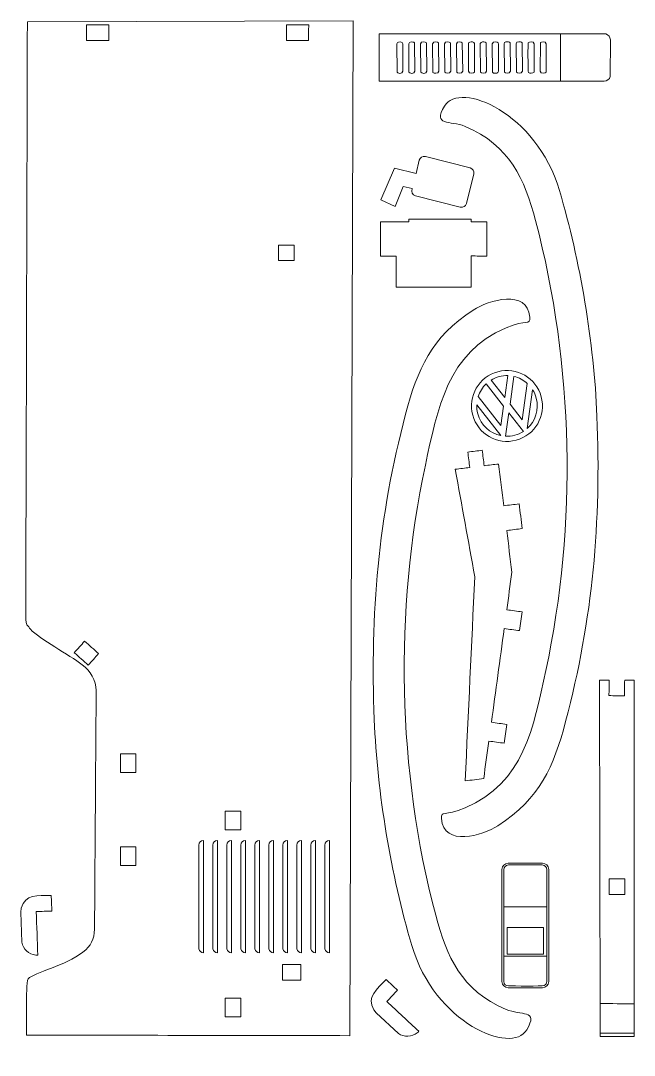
# Model space of a CAD drawing. Header units: centimetres. Extents: x -81 to 93, y -33 to -4.
# Drawn here: x -70.88 to -60.83, y -32.78 to -15.85 of the extents above; entities that cross this region are included whole.
import ezdxf

# ---------------------------------------------------------------- set-up
doc = ezdxf.new("R2010")
doc.units = ezdxf.units.CM
doc.header["$MEASUREMENT"] = 0
doc.layers.add('Camada 1', color=7, linetype='Continuous')

msp = doc.modelspace()

# ---------------------------------------------------------------- linework, layer by layer
at = {"layer": 'Camada 1', "lineweight": 9}
for points, knots in [([(-65.4343, -15.84821), (-65.4343, -15.84821), (-65.48792, -32.45458), (-65.48792, -32.45458), (-65.48792, -32.45458), (-67.25219, -32.45137), (-69.01645, -32.44816), (-70.78073, -32.44495), (-70.78073, -32.44495), (-70.7804, -32.26569), (-70.78007, -32.08641), (-70.77974, -31.90715), (-70.77974, -31.90715), (-70.78012, -31.84752), (-70.78625, -31.57378), (-70.75431, -31.5257), (-70.75431, -31.5257), (-70.65324, -31.41277), (-70.14228, -31.31478), (-69.85762, -31.08732), (-69.85762, -31.08732), (-69.72852, -30.98416), (-69.67189, -30.87748), (-69.66836, -30.71455), (-69.66836, -30.71455), (-69.65928, -29.41293), (-69.65017, -28.1113), (-69.64108, -26.80969), (-69.64108, -26.80969), (-69.6457, -26.64054), (-69.73787, -26.48505), (-69.87046, -26.38463), (-69.87046, -26.38463), (-70.07797, -26.22747), (-70.5713, -25.96049), (-70.71823, -25.8031), (-70.71823, -25.8031), (-70.73702, -25.7789), (-70.75582, -25.75469), (-70.77461, -25.73049), (-70.77461, -25.73049), (-70.78133, -25.7079), (-70.78806, -25.68531), (-70.79477, -25.66273), (-70.79477, -25.66273), (-70.78579, -22.3976), (-70.77679, -19.13247), (-70.7678, -15.86734), (-70.7678, -15.86734), (-70.7678, -15.86734), (-65.4343, -15.84821), (-65.4343, -15.84821)], [0, 0, 0, 0, 0.07142857, 0.07142857, 0.07142857, 0.07142857, 0.14285714, 0.14285714, 0.14285714, 0.14285714, 0.21428571, 0.21428571, 0.21428571, 0.21428571, 0.28571429, 0.28571429, 0.28571429, 0.28571429, 0.35714286, 0.35714286, 0.35714286, 0.35714286, 0.42857143, 0.42857143, 0.42857143, 0.42857143, 0.5, 0.5, 0.5, 0.5, 0.57142857, 0.57142857, 0.57142857, 0.57142857, 0.64285714, 0.64285714, 0.64285714, 0.64285714, 0.71428571, 0.71428571, 0.71428571, 0.71428571, 0.78571429, 0.78571429, 0.78571429, 0.78571429, 0.85714286, 0.85714286, 0.85714286, 0.85714286, 1, 1, 1, 1]), ([(-69.79811, -16.17061), (-69.79796, -16.08584), (-69.79781, -16.00106), (-69.79764, -15.91628), (-69.79764, -15.91628), (-69.67631, -15.9165), (-69.55498, -15.91672), (-69.43364, -15.91694), (-69.43364, -15.91694), (-69.43379, -16.00172), (-69.43394, -16.0865), (-69.43411, -16.17128), (-69.43411, -16.17128), (-69.55543, -16.17106), (-69.67678, -16.17084), (-69.79811, -16.17061)], [0, 0, 0, 0, 0.2, 0.2, 0.2, 0.2, 0.4, 0.4, 0.4, 0.4, 0.6, 0.6, 0.6, 0.6, 1, 1, 1, 1]), ([(-66.16172, -15.91695), (-66.16188, -16.00173), (-66.16204, -16.08651), (-66.16219, -16.17129), (-66.16219, -16.17129), (-66.28351, -16.17106), (-66.40486, -16.17085), (-66.5262, -16.17062), (-66.5262, -16.17062), (-66.52604, -16.08585), (-66.52589, -16.00106), (-66.52574, -15.91629), (-66.52574, -15.91629), (-66.4044, -15.91651), (-66.28306, -15.91673), (-66.16172, -15.91695)], [0, 0, 0, 0, 0.2, 0.2, 0.2, 0.2, 0.4, 0.4, 0.4, 0.4, 0.6, 0.6, 0.6, 0.6, 1, 1, 1, 1]), ([(-65.00716, -16.06502), (-64.01743, -16.06421), (-63.0277, -16.06341), (-62.03797, -16.06258), (-62.03797, -16.06258), (-62.03797, -16.06258), (-61.29758, -16.06545), (-61.29758, -16.06545), (-61.29758, -16.06545), (-61.25281, -16.0774), (-61.22505, -16.11658), (-61.2219, -16.16393), (-61.2219, -16.16393), (-61.2219, -16.16393), (-61.22488, -16.76151), (-61.22488, -16.76151), (-61.22488, -16.76151), (-61.23681, -16.80627), (-61.27601, -16.83405), (-61.32334, -16.83719), (-61.32334, -16.83719), (-61.56134, -16.83739), (-61.79933, -16.83758), (-62.03733, -16.83778), (-62.03733, -16.83778), (-63.02706, -16.83859), (-64.01679, -16.8394), (-65.00652, -16.84022), (-65.00652, -16.84022), (-65.00673, -16.58182), (-65.00694, -16.32341), (-65.00716, -16.06502)], [0, 0, 0, 0, 0.11111111, 0.11111111, 0.11111111, 0.11111111, 0.22222222, 0.22222222, 0.22222222, 0.22222222, 0.33333333, 0.33333333, 0.33333333, 0.33333333, 0.44444444, 0.44444444, 0.44444444, 0.44444444, 0.55555556, 0.55555556, 0.55555556, 0.55555556, 0.66666667, 0.66666667, 0.66666667, 0.66666667, 0.77777778, 0.77777778, 0.77777778, 0.77777778, 1, 1, 1, 1]), ([(-61.44135, -22.31982), (-61.37216, -24.04783), (-61.50656, -25.62698), (-61.95443, -27.3169), (-61.95443, -27.3169), (-62.14854, -28.04936), (-62.3702, -28.5728), (-63.06244, -29.02026), (-63.06244, -29.02026), (-63.31202, -29.18158), (-63.95265, -29.37245), (-63.98641, -28.90312), (-63.98641, -28.90312), (-63.99654, -28.76228), (-63.9411, -28.87462), (-63.60011, -28.72867), (-63.60011, -28.72867), (-62.6382, -28.31697), (-62.47971, -27.41793), (-62.278, -26.48008), (-62.278, -26.48008), (-61.76481, -24.09397), (-61.821, -21.48332), (-62.44741, -19.11977), (-62.44741, -19.11977), (-62.62823, -18.43748), (-62.86278, -17.8929), (-63.60011, -17.57732), (-63.60011, -17.57732), (-63.84264, -17.47351), (-64.14014, -17.58345), (-63.93777, -17.24487), (-63.93777, -17.24487), (-63.68805, -16.82709), (-62.42931, -17.35207), (-62.05577, -18.62414), (-62.05577, -18.62414), (-61.71382, -19.78862), (-61.48971, -21.11073), (-61.44135, -22.31982)], [0, 0, 0, 0, 0.09090909, 0.09090909, 0.09090909, 0.09090909, 0.18181818, 0.18181818, 0.18181818, 0.18181818, 0.27272727, 0.27272727, 0.27272727, 0.27272727, 0.36363636, 0.36363636, 0.36363636, 0.36363636, 0.45454545, 0.45454545, 0.45454545, 0.45454545, 0.54545455, 0.54545455, 0.54545455, 0.54545455, 0.63636364, 0.63636364, 0.63636364, 0.63636364, 0.72727273, 0.72727273, 0.72727273, 0.72727273, 0.81818182, 0.81818182, 0.81818182, 0.81818182, 1, 1, 1, 1]), ([(-63.58018, -18.83811), (-63.58018, -18.83811), (-63.45929, -18.35323), (-63.45929, -18.35323), (-63.45929, -18.35323), (-63.45224, -18.30538), (-63.47315, -18.27056), (-63.51871, -18.25433), (-63.51871, -18.25433), (-63.51871, -18.25433), (-64.25098, -18.07176), (-64.25098, -18.07176), (-64.25098, -18.07176), (-64.29882, -18.06471), (-64.33363, -18.08562), (-64.34987, -18.13119), (-64.34987, -18.13119), (-64.34987, -18.13119), (-64.40415, -18.34889), (-64.40415, -18.34889), (-64.40415, -18.34889), (-64.40415, -18.34889), (-64.75651, -18.26103), (-64.75651, -18.26103), (-64.75651, -18.26103), (-64.75651, -18.26103), (-64.97776, -18.78153), (-64.97776, -18.78153), (-64.97776, -18.78153), (-64.97776, -18.78153), (-64.74669, -18.88929), (-64.74669, -18.88929), (-64.74669, -18.88929), (-64.74669, -18.88929), (-64.61428, -18.55927), (-64.61428, -18.55927), (-64.61428, -18.55927), (-64.61428, -18.55927), (-64.46583, -18.59628), (-64.46583, -18.59628), (-64.46583, -18.59628), (-64.47938, -18.65057), (-64.46994, -18.69407), (-64.41134, -18.71497), (-64.41134, -18.71497), (-64.41134, -18.71497), (-63.67907, -18.89754), (-63.67907, -18.89754), (-63.67907, -18.89754), (-63.62651, -18.91064), (-63.59197, -18.88541), (-63.58018, -18.83811)], [0, 0, 0, 0, 0.07142857, 0.07142857, 0.07142857, 0.07142857, 0.14285714, 0.14285714, 0.14285714, 0.14285714, 0.21428571, 0.21428571, 0.21428571, 0.21428571, 0.28571429, 0.28571429, 0.28571429, 0.28571429, 0.35714286, 0.35714286, 0.35714286, 0.35714286, 0.42857143, 0.42857143, 0.42857143, 0.42857143, 0.5, 0.5, 0.5, 0.5, 0.57142857, 0.57142857, 0.57142857, 0.57142857, 0.64285714, 0.64285714, 0.64285714, 0.64285714, 0.71428571, 0.71428571, 0.71428571, 0.71428571, 0.78571429, 0.78571429, 0.78571429, 0.78571429, 0.85714286, 0.85714286, 0.85714286, 0.85714286, 1, 1, 1, 1]), ([(-63.50085, -19.14017), (-63.41585, -19.14017), (-63.33086, -19.14018), (-63.24585, -19.14018), (-63.24585, -19.14018), (-63.24585, -19.32748), (-63.24586, -19.5148), (-63.24585, -19.70211), (-63.24585, -19.70211), (-63.33086, -19.70019), (-63.41587, -19.69826), (-63.50088, -19.69634), (-63.50088, -19.69634), (-63.50088, -19.86634), (-63.50087, -20.03634), (-63.50087, -20.20633), (-63.50087, -20.20633), (-63.91, -20.20633), (-64.31913, -20.20634), (-64.72826, -20.20633), (-64.72826, -20.20633), (-64.72825, -20.03826), (-64.72826, -19.87018), (-64.72825, -19.7021), (-64.72825, -19.7021), (-64.81323, -19.70211), (-64.89823, -19.70211), (-64.98321, -19.70211), (-64.98321, -19.70211), (-64.98321, -19.51466), (-64.98321, -19.32721), (-64.9832, -19.13975), (-64.9832, -19.13975), (-64.83021, -19.13975), (-64.67723, -19.13977), (-64.52423, -19.13977), (-64.52423, -19.13977), (-64.52423, -19.12531), (-64.52424, -19.11088), (-64.52423, -19.09645), (-64.52423, -19.09645), (-64.18311, -19.09645), (-63.84198, -19.09645), (-63.50085, -19.09645), (-63.50085, -19.09645), (-63.50085, -19.11102), (-63.50085, -19.12559), (-63.50085, -19.14017)], [0, 0, 0, 0, 0.07692308, 0.07692308, 0.07692308, 0.07692308, 0.15384615, 0.15384615, 0.15384615, 0.15384615, 0.23076923, 0.23076923, 0.23076923, 0.23076923, 0.30769231, 0.30769231, 0.30769231, 0.30769231, 0.38461538, 0.38461538, 0.38461538, 0.38461538, 0.46153846, 0.46153846, 0.46153846, 0.46153846, 0.53846154, 0.53846154, 0.53846154, 0.53846154, 0.61538462, 0.61538462, 0.61538462, 0.61538462, 0.69230769, 0.69230769, 0.69230769, 0.69230769, 0.76923077, 0.76923077, 0.76923077, 0.76923077, 0.84615385, 0.84615385, 0.84615385, 0.84615385, 1, 1, 1, 1]), ([(-66.65513, -19.51832), (-66.65528, -19.60332), (-66.65543, -19.68832), (-66.65559, -19.77332), (-66.65559, -19.77332), (-66.57042, -19.77347), (-66.48528, -19.77363), (-66.40013, -19.77379), (-66.40013, -19.77379), (-66.40013, -19.68879), (-66.40013, -19.60379), (-66.40013, -19.51879), (-66.40013, -19.51879), (-66.48513, -19.51863), (-66.57013, -19.51847), (-66.65513, -19.51832)], [0, 0, 0, 0, 0.2, 0.2, 0.2, 0.2, 0.4, 0.4, 0.4, 0.4, 0.6, 0.6, 0.6, 0.6, 1, 1, 1, 1]), ([(-65.0877, -27.28298), (-65.15689, -25.55497), (-65.02249, -23.97582), (-64.57462, -22.2859), (-64.57462, -22.2859), (-64.38051, -21.55344), (-64.15885, -21.03), (-63.46662, -20.58254), (-63.46662, -20.58254), (-63.21704, -20.42122), (-62.5764, -20.23035), (-62.54265, -20.69968), (-62.54265, -20.69968), (-62.53252, -20.84052), (-62.58796, -20.72818), (-62.92895, -20.87413), (-62.92895, -20.87413), (-63.89085, -21.28583), (-64.04934, -22.18487), (-64.25106, -23.12272), (-64.25106, -23.12272), (-64.76424, -25.50883), (-64.70805, -28.11948), (-64.08164, -30.48303), (-64.08164, -30.48303), (-63.90082, -31.16532), (-63.66628, -31.7099), (-62.92895, -32.02548), (-62.92895, -32.02548), (-62.68641, -32.12929), (-62.38892, -32.01935), (-62.59129, -32.35793), (-62.59129, -32.35793), (-62.841, -32.77571), (-64.09974, -32.25073), (-64.47328, -30.97866), (-64.47328, -30.97866), (-64.81523, -29.81418), (-65.03934, -28.49207), (-65.0877, -27.28298)], [0, 0, 0, 0, 0.09090909, 0.09090909, 0.09090909, 0.09090909, 0.18181818, 0.18181818, 0.18181818, 0.18181818, 0.27272727, 0.27272727, 0.27272727, 0.27272727, 0.36363636, 0.36363636, 0.36363636, 0.36363636, 0.45454545, 0.45454545, 0.45454545, 0.45454545, 0.54545455, 0.54545455, 0.54545455, 0.54545455, 0.63636364, 0.63636364, 0.63636364, 0.63636364, 0.72727273, 0.72727273, 0.72727273, 0.72727273, 0.81818182, 0.81818182, 0.81818182, 0.81818182, 1, 1, 1, 1]), ([(-63.06469, -21.59097), (-62.75517, -21.50803), (-62.43703, -21.69171), (-62.35409, -22.00123), (-62.35409, -22.00123), (-62.27115, -22.31075), (-62.45483, -22.62889), (-62.76435, -22.71183), (-62.76435, -22.71183), (-63.07388, -22.79477), (-63.39202, -22.61109), (-63.47496, -22.30157), (-63.47496, -22.30157), (-63.5579, -21.99205), (-63.37422, -21.67391), (-63.06469, -21.59097)], [0, 0, 0, 0, 0.2, 0.2, 0.2, 0.2, 0.4, 0.4, 0.4, 0.4, 0.6, 0.6, 0.6, 0.6, 1, 1, 1, 1]), ([(-63.59932, -28.28574), (-63.54676, -27.17299), (-63.49421, -26.06024), (-63.44166, -24.94748), (-63.44166, -24.94748), (-63.54792, -24.36107), (-63.65418, -23.77467), (-63.76043, -23.18825), (-63.76043, -23.18825), (-63.68169, -23.17859), (-63.60296, -23.16892), (-63.52422, -23.15925), (-63.52422, -23.15925), (-63.53458, -23.07488), (-63.54494, -22.99052), (-63.55529, -22.90615), (-63.55529, -22.90615), (-63.47655, -22.89648), (-63.39782, -22.88682), (-63.31906, -22.87715), (-63.31906, -22.87715), (-63.3087, -22.96151), (-63.29834, -23.04588), (-63.28798, -23.13024), (-63.28798, -23.13024), (-63.20924, -23.12058), (-63.13051, -23.11091), (-63.05177, -23.10124), (-63.05177, -23.10124), (-63.0238, -23.32903), (-62.99583, -23.55681), (-62.96786, -23.7846), (-62.96786, -23.7846), (-62.88349, -23.77424), (-62.79914, -23.76388), (-62.71477, -23.75352), (-62.71477, -23.75352), (-62.6982, -23.88851), (-62.68162, -24.02349), (-62.66505, -24.15847), (-62.66505, -24.15847), (-62.74942, -24.16883), (-62.83377, -24.17919), (-62.91814, -24.18955), (-62.91814, -24.18955), (-62.89017, -24.41733), (-62.8622, -24.64512), (-62.83423, -24.8729), (-62.83423, -24.8729), (-62.86219, -25.07749), (-62.89016, -25.28206), (-62.91812, -25.48664), (-62.91812, -25.48664), (-62.8339, -25.49817), (-62.74969, -25.50966), (-62.66547, -25.52117), (-62.66547, -25.52117), (-62.67945, -25.62346), (-62.69343, -25.72574), (-62.70742, -25.82804), (-62.70742, -25.82804), (-62.79163, -25.81654), (-62.87585, -25.80502), (-62.96006, -25.79351), (-62.96006, -25.79351), (-63.02997, -26.30495), (-63.09985, -26.8164), (-63.16976, -27.32785), (-63.16976, -27.32785), (-63.08555, -27.33936), (-63.00133, -27.35087), (-62.91712, -27.36238), (-62.91712, -27.36238), (-62.93111, -27.46467), (-62.94507, -27.56696), (-62.95906, -27.66925), (-62.95906, -27.66925), (-63.04328, -27.65774), (-63.1275, -27.64623), (-63.21172, -27.63472), (-63.21172, -27.63472), (-63.23967, -27.8393), (-63.26763, -28.04389), (-63.2956, -28.24845), (-63.2956, -28.24845), (-63.39684, -28.26088), (-63.49808, -28.27331), (-63.59932, -28.28574)], [0, 0, 0, 0, 0.04347826, 0.04347826, 0.04347826, 0.04347826, 0.08695652, 0.08695652, 0.08695652, 0.08695652, 0.13043478, 0.13043478, 0.13043478, 0.13043478, 0.17391304, 0.17391304, 0.17391304, 0.17391304, 0.2173913, 0.2173913, 0.2173913, 0.2173913, 0.26086957, 0.26086957, 0.26086957, 0.26086957, 0.30434783, 0.30434783, 0.30434783, 0.30434783, 0.34782609, 0.34782609, 0.34782609, 0.34782609, 0.39130435, 0.39130435, 0.39130435, 0.39130435, 0.43478261, 0.43478261, 0.43478261, 0.43478261, 0.47826087, 0.47826087, 0.47826087, 0.47826087, 0.52173913, 0.52173913, 0.52173913, 0.52173913, 0.56521739, 0.56521739, 0.56521739, 0.56521739, 0.60869565, 0.60869565, 0.60869565, 0.60869565, 0.65217391, 0.65217391, 0.65217391, 0.65217391, 0.69565217, 0.69565217, 0.69565217, 0.69565217, 0.73913043, 0.73913043, 0.73913043, 0.73913043, 0.7826087, 0.7826087, 0.7826087, 0.7826087, 0.82608696, 0.82608696, 0.82608696, 0.82608696, 0.86956522, 0.86956522, 0.86956522, 0.86956522, 0.91304348, 0.91304348, 0.91304348, 0.91304348, 1, 1, 1, 1]), ([(-69.60165, -26.20258), (-69.67792, -26.13487), (-69.75421, -26.06714), (-69.83048, -25.99943), (-69.83048, -25.99943), (-69.88677, -26.06283), (-69.94304, -26.12623), (-69.99933, -26.18963), (-69.99933, -26.18963), (-69.92326, -26.25758), (-69.84719, -26.32554), (-69.77113, -26.39349), (-69.77113, -26.39349), (-69.71463, -26.32985), (-69.65814, -26.26622), (-69.60165, -26.20258)], [0, 0, 0, 0, 0.2, 0.2, 0.2, 0.2, 0.4, 0.4, 0.4, 0.4, 0.6, 0.6, 0.6, 0.6, 1, 1, 1, 1]), ([(-60.8304, -32.41571), (-60.83012, -32.2544), (-60.82983, -32.09307), (-60.82955, -31.93176), (-60.82955, -31.93176), (-60.82955, -30.16717), (-60.82954, -28.40258), (-60.82954, -26.638), (-60.82954, -26.638), (-60.88213, -26.63864), (-60.93471, -26.63927), (-60.98731, -26.63992), (-60.98731, -26.63992), (-60.98828, -26.7249), (-60.98925, -26.80991), (-60.99021, -26.8949), (-60.99021, -26.8949), (-61.07502, -26.89361), (-61.15983, -26.89233), (-61.24464, -26.89104), (-61.24464, -26.89104), (-61.24367, -26.80604), (-61.24271, -26.72104), (-61.24175, -26.63605), (-61.24175, -26.63605), (-61.29434, -26.63669), (-61.34693, -26.63731), (-61.39953, -26.63795), (-61.39953, -26.63795), (-61.39625, -28.40197), (-61.39298, -30.16598), (-61.3897, -31.93), (-61.3897, -31.93), (-61.38969, -32.09192), (-61.38968, -32.25384), (-61.38966, -32.41576), (-61.38966, -32.41576), (-61.3897, -32.43276), (-61.38973, -32.44975), (-61.38975, -32.46675), (-61.38975, -32.46675), (-61.20333, -32.46673), (-61.01691, -32.46673), (-60.83049, -32.46671), (-60.83049, -32.46671), (-60.83046, -32.44971), (-60.83043, -32.43271), (-60.8304, -32.41571)], [0, 0, 0, 0, 0.07692308, 0.07692308, 0.07692308, 0.07692308, 0.15384615, 0.15384615, 0.15384615, 0.15384615, 0.23076923, 0.23076923, 0.23076923, 0.23076923, 0.30769231, 0.30769231, 0.30769231, 0.30769231, 0.38461538, 0.38461538, 0.38461538, 0.38461538, 0.46153846, 0.46153846, 0.46153846, 0.46153846, 0.53846154, 0.53846154, 0.53846154, 0.53846154, 0.61538462, 0.61538462, 0.61538462, 0.61538462, 0.69230769, 0.69230769, 0.69230769, 0.69230769, 0.76923077, 0.76923077, 0.76923077, 0.76923077, 0.84615385, 0.84615385, 0.84615385, 0.84615385, 1, 1, 1, 1]), ([(-68.98963, -28.15133), (-68.98944, -28.04948), (-68.98926, -27.94764), (-68.98907, -27.8458), (-68.98907, -27.8458), (-69.07426, -27.84564), (-69.15944, -27.84548), (-69.24463, -27.84533), (-69.24463, -27.84533), (-69.24481, -27.94718), (-69.24499, -28.04901), (-69.24518, -28.15086), (-69.24518, -28.15086), (-69.16, -28.15101), (-69.07481, -28.15118), (-68.98963, -28.15133)], [0, 0, 0, 0, 0.2, 0.2, 0.2, 0.2, 0.4, 0.4, 0.4, 0.4, 0.6, 0.6, 0.6, 0.6, 1, 1, 1, 1]), ([(-67.27427, -29.08537), (-67.27409, -28.98353), (-67.27391, -28.88169), (-67.27372, -28.77984), (-67.27372, -28.77984), (-67.3589, -28.77969), (-67.44409, -28.77953), (-67.52927, -28.77937), (-67.52927, -28.77937), (-67.52946, -28.88122), (-67.52964, -28.98306), (-67.52983, -29.08491), (-67.52983, -29.08491), (-67.44465, -29.08506), (-67.35946, -29.08522), (-67.27427, -29.08537)], [0, 0, 0, 0, 0.2, 0.2, 0.2, 0.2, 0.4, 0.4, 0.4, 0.4, 0.6, 0.6, 0.6, 0.6, 1, 1, 1, 1]), ([(-69.24463, -29.36532), (-69.24481, -29.46717), (-69.24499, -29.56901), (-69.24518, -29.67086), (-69.24518, -29.67086), (-69.16, -29.67101), (-69.07481, -29.67117), (-68.98963, -29.67132), (-68.98963, -29.67132), (-68.98945, -29.56948), (-68.98926, -29.46764), (-68.98908, -29.36579), (-68.98908, -29.36579), (-69.07426, -29.36564), (-69.15945, -29.36548), (-69.24463, -29.36532)], [0, 0, 0, 0, 0.2, 0.2, 0.2, 0.2, 0.4, 0.4, 0.4, 0.4, 0.6, 0.6, 0.6, 0.6, 1, 1, 1, 1]), ([(-62.33404, -29.63141), (-62.27671, -29.64279), (-62.2354, -29.66488), (-62.23204, -29.73341), (-62.23204, -29.73341), (-62.23204, -30.3454), (-62.23204, -30.95738), (-62.23204, -31.56937), (-62.23204, -31.56937), (-62.23795, -31.62954), (-62.27387, -31.66546), (-62.33404, -31.67138), (-62.33404, -31.67138), (-62.52104, -31.67138), (-62.70803, -31.67138), (-62.89503, -31.67138), (-62.89503, -31.67138), (-62.9552, -31.66546), (-62.9911, -31.62954), (-62.99702, -31.56937), (-62.99702, -31.56937), (-62.99702, -30.95738), (-62.99702, -30.3454), (-62.99702, -29.73341), (-62.99702, -29.73341), (-62.9911, -29.67324), (-62.9552, -29.63733), (-62.89503, -29.63141), (-62.89503, -29.63141), (-62.70803, -29.63141), (-62.52104, -29.63141), (-62.33404, -29.63141)], [0, 0, 0, 0, 0.11111111, 0.11111111, 0.11111111, 0.11111111, 0.22222222, 0.22222222, 0.22222222, 0.22222222, 0.33333333, 0.33333333, 0.33333333, 0.33333333, 0.44444444, 0.44444444, 0.44444444, 0.44444444, 0.55555556, 0.55555556, 0.55555556, 0.55555556, 0.66666667, 0.66666667, 0.66666667, 0.66666667, 0.77777778, 0.77777778, 0.77777778, 0.77777778, 1, 1, 1, 1]), ([(-60.98526, -29.88768), (-60.9851, -29.97268), (-60.98495, -30.05768), (-60.98479, -30.14269), (-60.98479, -30.14269), (-61.06979, -30.14283), (-61.15479, -30.14299), (-61.23979, -30.14315), (-61.23979, -30.14315), (-61.23995, -30.05815), (-61.2401, -29.97317), (-61.24026, -29.88816), (-61.24026, -29.88816), (-61.15526, -29.888), (-61.07026, -29.88784), (-60.98526, -29.88768)], [0, 0, 0, 0, 0.2, 0.2, 0.2, 0.2, 0.4, 0.4, 0.4, 0.4, 0.6, 0.6, 0.6, 0.6, 1, 1, 1, 1]), ([(-70.87094, -30.36638), (-70.87094, -30.36638), (-70.87732, -30.43264), (-70.87732, -30.43264), (-70.87732, -30.43264), (-70.87732, -30.43264), (-70.85796, -30.92454), (-70.85796, -30.92454), (-70.85796, -30.92454), (-70.83908, -31.0373), (-70.74472, -31.1253), (-70.63091, -31.13628), (-70.63091, -31.13628), (-70.6198, -31.13662), (-70.60868, -31.13695), (-70.59757, -31.13729), (-70.59757, -31.13729), (-70.60588, -30.89945), (-70.61418, -30.66159), (-70.62249, -30.42374), (-70.62249, -30.42374), (-70.53753, -30.42077), (-70.45259, -30.41781), (-70.36765, -30.41484), (-70.36765, -30.41484), (-70.37061, -30.32989), (-70.37358, -30.24494), (-70.37654, -30.16), (-70.37654, -30.16), (-70.60307, -30.16791), (-70.79985, -30.13026), (-70.87094, -30.36638)], [0, 0, 0, 0, 0.11111111, 0.11111111, 0.11111111, 0.11111111, 0.22222222, 0.22222222, 0.22222222, 0.22222222, 0.33333333, 0.33333333, 0.33333333, 0.33333333, 0.44444444, 0.44444444, 0.44444444, 0.44444444, 0.55555556, 0.55555556, 0.55555556, 0.55555556, 0.66666667, 0.66666667, 0.66666667, 0.66666667, 0.77777778, 0.77777778, 0.77777778, 0.77777778, 1, 1, 1, 1]), ([(-66.59077, -31.5452), (-66.59062, -31.46038), (-66.59046, -31.37557), (-66.59031, -31.29075), (-66.59031, -31.29075), (-66.49086, -31.29093), (-66.39141, -31.29111), (-66.29197, -31.29129), (-66.29197, -31.29129), (-66.29212, -31.37611), (-66.29228, -31.46092), (-66.29244, -31.54574), (-66.29244, -31.54574), (-66.39188, -31.54556), (-66.49133, -31.54538), (-66.59077, -31.5452)], [0, 0, 0, 0, 0.2, 0.2, 0.2, 0.2, 0.4, 0.4, 0.4, 0.4, 0.6, 0.6, 0.6, 0.6, 1, 1, 1, 1]), ([(-65.09738, -32.03116), (-65.09738, -32.03116), (-65.05503, -32.08253), (-65.05503, -32.08253), (-65.05503, -32.08253), (-65.05503, -32.08253), (-64.69351, -32.41666), (-64.69351, -32.41666), (-64.69351, -32.41666), (-64.60043, -32.48305), (-64.47148, -32.47855), (-64.38324, -32.40583), (-64.38324, -32.40583), (-64.37514, -32.39821), (-64.36705, -32.39059), (-64.35895, -32.38297), (-64.35895, -32.38297), (-64.533, -32.22067), (-64.70706, -32.05834), (-64.88112, -31.89603), (-64.88112, -31.89603), (-64.82316, -31.83387), (-64.76519, -31.77171), (-64.70723, -31.70955), (-64.70723, -31.70955), (-64.76939, -31.65157), (-64.83156, -31.5936), (-64.89372, -31.53563), (-64.89372, -31.53563), (-65.0483, -31.70141), (-65.21407, -31.81393), (-65.09738, -32.03116)], [0, 0, 0, 0, 0.11111111, 0.11111111, 0.11111111, 0.11111111, 0.22222222, 0.22222222, 0.22222222, 0.22222222, 0.33333333, 0.33333333, 0.33333333, 0.33333333, 0.44444444, 0.44444444, 0.44444444, 0.44444444, 0.55555556, 0.55555556, 0.55555556, 0.55555556, 0.66666667, 0.66666667, 0.66666667, 0.66666667, 0.77777778, 0.77777778, 0.77777778, 0.77777778, 1, 1, 1, 1]), ([(-67.27427, -31.83934), (-67.27447, -31.94149), (-67.27465, -32.04364), (-67.27484, -32.1458), (-67.27484, -32.1458), (-67.35965, -32.14564), (-67.44447, -32.14549), (-67.52928, -32.14534), (-67.52928, -32.14534), (-67.52909, -32.04319), (-67.52891, -31.94103), (-67.52871, -31.83888), (-67.52871, -31.83888), (-67.44391, -31.83903), (-67.35909, -31.83919), (-67.27427, -31.83934)], [0, 0, 0, 0, 0.2, 0.2, 0.2, 0.2, 0.4, 0.4, 0.4, 0.4, 0.6, 0.6, 0.6, 0.6, 1, 1, 1, 1])]:
    msp.add_open_spline(points, degree=3, knots=knots, dxfattribs=at)
at = {"layer": 'Camada 1', "color": 142, "lineweight": 9}
for points in [[(-62.03797, -16.06258), (-62.03776, -16.32097), (-62.03755, -16.57939), (-62.03733, -16.83778)], [(-62.26263, -30.34539), (-62.49723, -30.34539), (-62.73183, -30.34539), (-62.96642, -30.34539)], [(-62.26263, -31.15118), (-62.49723, -31.15118), (-62.73183, -31.15118), (-62.96642, -31.15118)], [(-60.82955, -31.93176), (-61.01627, -31.93117), (-61.20298, -31.93058), (-61.3897, -31.93)], [(-60.8304, -32.41571), (-61.01682, -32.41572), (-61.20325, -32.41575), (-61.38966, -32.41576)]]:
    msp.add_open_spline(points, degree=3, dxfattribs=at)
for points, knots in [([(-64.61777, -16.22792), (-64.62097, -16.17922), (-64.70038, -16.19798), (-64.70782, -16.20372), (-64.70782, -16.20372), (-64.70782, -16.20372), (-64.71977, -16.22801), (-64.71977, -16.22801), (-64.71977, -16.22801), (-64.71977, -16.22801), (-64.71529, -16.69209), (-64.71529, -16.69209), (-64.71529, -16.69209), (-64.71109, -16.70742), (-64.62788, -16.72962), (-64.6174, -16.67671), (-64.6174, -16.67671), (-64.61753, -16.52712), (-64.61765, -16.37751), (-64.61777, -16.22792)], [0, 0, 0, 0, 0.16666667, 0.16666667, 0.16666667, 0.16666667, 0.33333333, 0.33333333, 0.33333333, 0.33333333, 0.5, 0.5, 0.5, 0.5, 0.66666667, 0.66666667, 0.66666667, 0.66666667, 1, 1, 1, 1]), ([(-64.4376, -16.20127), (-64.44371, -16.19824), (-64.52279, -16.18031), (-64.52428, -16.22784), (-64.52428, -16.22784), (-64.52428, -16.22784), (-64.51979, -16.69193), (-64.51979, -16.69193), (-64.51979, -16.69193), (-64.51557, -16.70742), (-64.43211, -16.72926), (-64.42191, -16.67655), (-64.42191, -16.67655), (-64.42191, -16.67655), (-64.42639, -16.21246), (-64.42639, -16.21246), (-64.42639, -16.21246), (-64.42639, -16.21246), (-64.4376, -16.20127), (-64.4376, -16.20127)], [0, 0, 0, 0, 0.16666667, 0.16666667, 0.16666667, 0.16666667, 0.33333333, 0.33333333, 0.33333333, 0.33333333, 0.5, 0.5, 0.5, 0.5, 0.66666667, 0.66666667, 0.66666667, 0.66666667, 1, 1, 1, 1]), ([(-64.23312, -16.20898), (-64.24508, -16.19537), (-64.3208, -16.17775), (-64.32877, -16.22769), (-64.32877, -16.22769), (-64.32877, -16.22769), (-64.3243, -16.69177), (-64.3243, -16.69177), (-64.3243, -16.69177), (-64.32004, -16.70726), (-64.23661, -16.7291), (-64.22641, -16.67639), (-64.22641, -16.67639), (-64.22641, -16.67639), (-64.23312, -16.20898), (-64.23312, -16.20898)], [0, 0, 0, 0, 0.2, 0.2, 0.2, 0.2, 0.4, 0.4, 0.4, 0.4, 0.6, 0.6, 0.6, 0.6, 1, 1, 1, 1]), ([(-64.12657, -16.69494), (-64.11464, -16.70851), (-64.03889, -16.72619), (-64.03091, -16.67623), (-64.03091, -16.67623), (-64.03091, -16.67623), (-64.03538, -16.21214), (-64.03538, -16.21214), (-64.03538, -16.21214), (-64.03962, -16.19666), (-64.12308, -16.1748), (-64.13328, -16.22752), (-64.13328, -16.22752), (-64.13328, -16.22752), (-64.12657, -16.69494), (-64.12657, -16.69494)], [0, 0, 0, 0, 0.2, 0.2, 0.2, 0.2, 0.4, 0.4, 0.4, 0.4, 0.6, 0.6, 0.6, 0.6, 1, 1, 1, 1]), ([(-63.84212, -16.20865), (-63.8541, -16.19502), (-63.92981, -16.17744), (-63.93779, -16.22735), (-63.93779, -16.22735), (-63.93779, -16.22735), (-63.9333, -16.69145), (-63.9333, -16.69145), (-63.9333, -16.69145), (-63.92908, -16.70693), (-63.84561, -16.72878), (-63.83542, -16.67606), (-63.83542, -16.67606), (-63.83542, -16.67606), (-63.84212, -16.20865), (-63.84212, -16.20865)], [0, 0, 0, 0, 0.2, 0.2, 0.2, 0.2, 0.4, 0.4, 0.4, 0.4, 0.6, 0.6, 0.6, 0.6, 1, 1, 1, 1]), ([(-63.64663, -16.20849), (-63.65855, -16.19493), (-63.73432, -16.17722), (-63.74228, -16.2272), (-63.74228, -16.2272), (-63.74228, -16.2272), (-63.7378, -16.69129), (-63.7378, -16.69129), (-63.7378, -16.69129), (-63.73357, -16.70676), (-63.6501, -16.72862), (-63.63991, -16.67591), (-63.63991, -16.67591), (-63.63991, -16.67591), (-63.64663, -16.20849), (-63.64663, -16.20849)], [0, 0, 0, 0, 0.2, 0.2, 0.2, 0.2, 0.4, 0.4, 0.4, 0.4, 0.6, 0.6, 0.6, 0.6, 1, 1, 1, 1]), ([(-63.52413, -16.19746), (-63.50356, -16.19328), (-63.44965, -16.18776), (-63.44505, -16.22296), (-63.44505, -16.22296), (-63.44505, -16.22296), (-63.44851, -16.69105), (-63.44851, -16.69105), (-63.44851, -16.69105), (-63.45275, -16.70655), (-63.53614, -16.72852), (-63.54642, -16.67583), (-63.54642, -16.67583), (-63.54642, -16.67583), (-63.5427, -16.21173), (-63.5427, -16.21173), (-63.5427, -16.21173), (-63.5427, -16.21173), (-63.52413, -16.19746), (-63.52413, -16.19746)], [0, 0, 0, 0, 0.16666667, 0.16666667, 0.16666667, 0.16666667, 0.33333333, 0.33333333, 0.33333333, 0.33333333, 0.5, 0.5, 0.5, 0.5, 0.66666667, 0.66666667, 0.66666667, 0.66666667, 1, 1, 1, 1]), ([(-63.272, -16.19725), (-63.29331, -16.19306), (-63.3465, -16.18784), (-63.35103, -16.22288), (-63.35103, -16.22288), (-63.35103, -16.22288), (-63.34681, -16.69097), (-63.34681, -16.69097), (-63.34681, -16.69097), (-63.34256, -16.70644), (-63.25912, -16.72831), (-63.24893, -16.67559), (-63.24893, -16.67559), (-63.24893, -16.67559), (-63.2534, -16.21149), (-63.2534, -16.21149), (-63.2534, -16.21149), (-63.2534, -16.21149), (-63.272, -16.19725), (-63.272, -16.19725)], [0, 0, 0, 0, 0.16666667, 0.16666667, 0.16666667, 0.16666667, 0.33333333, 0.33333333, 0.33333333, 0.33333333, 0.5, 0.5, 0.5, 0.5, 0.66666667, 0.66666667, 0.66666667, 0.66666667, 1, 1, 1, 1]), ([(-63.05342, -16.67542), (-63.05347, -16.62229), (-63.04787, -16.2287), (-63.05791, -16.21134), (-63.05791, -16.21134), (-63.06853, -16.19297), (-63.14607, -16.1765), (-63.15579, -16.22671), (-63.15579, -16.22671), (-63.15579, -16.22671), (-63.1513, -16.6908), (-63.1513, -16.6908), (-63.1513, -16.6908), (-63.13695, -16.71571), (-63.07485, -16.70957), (-63.06237, -16.69706), (-63.06237, -16.69706), (-63.06237, -16.69706), (-63.05342, -16.67542), (-63.05342, -16.67542)], [0, 0, 0, 0, 0.16666667, 0.16666667, 0.16666667, 0.16666667, 0.33333333, 0.33333333, 0.33333333, 0.33333333, 0.5, 0.5, 0.5, 0.5, 0.66666667, 0.66666667, 0.66666667, 0.66666667, 1, 1, 1, 1]), ([(-62.93372, -16.1962), (-62.94974, -16.19934), (-62.95979, -16.21027), (-62.96029, -16.22655), (-62.96029, -16.22655), (-62.96029, -16.22655), (-62.95582, -16.69064), (-62.95582, -16.69064), (-62.95582, -16.69064), (-62.95159, -16.70613), (-62.86813, -16.72798), (-62.85793, -16.67526), (-62.85793, -16.67526), (-62.85793, -16.67526), (-62.86241, -16.21117), (-62.86241, -16.21117), (-62.86241, -16.21117), (-62.87431, -16.19055), (-62.90572, -16.19436), (-62.93372, -16.1962)], [0, 0, 0, 0, 0.16666667, 0.16666667, 0.16666667, 0.16666667, 0.33333333, 0.33333333, 0.33333333, 0.33333333, 0.5, 0.5, 0.5, 0.5, 0.66666667, 0.66666667, 0.66666667, 0.66666667, 1, 1, 1, 1]), ([(-62.67479, -16.20204), (-62.68528, -16.195), (-62.76334, -16.17956), (-62.7648, -16.2264), (-62.7648, -16.2264), (-62.7648, -16.2264), (-62.76032, -16.69048), (-62.76032, -16.69048), (-62.76032, -16.69048), (-62.75607, -16.70597), (-62.67263, -16.72781), (-62.66244, -16.6751), (-62.66244, -16.6751), (-62.66244, -16.6751), (-62.66691, -16.21101), (-62.66691, -16.21101), (-62.66691, -16.21101), (-62.66691, -16.21101), (-62.67479, -16.20204), (-62.67479, -16.20204)], [0, 0, 0, 0, 0.16666667, 0.16666667, 0.16666667, 0.16666667, 0.33333333, 0.33333333, 0.33333333, 0.33333333, 0.5, 0.5, 0.5, 0.5, 0.66666667, 0.66666667, 0.66666667, 0.66666667, 1, 1, 1, 1]), ([(-62.56894, -16.67502), (-62.56898, -16.62191), (-62.57523, -16.22827), (-62.56521, -16.21093), (-62.56521, -16.21093), (-62.55458, -16.19252), (-62.4771, -16.17595), (-62.46731, -16.22615), (-62.46731, -16.22615), (-62.46731, -16.22615), (-62.47103, -16.69024), (-62.47103, -16.69024), (-62.47103, -16.69024), (-62.48554, -16.71528), (-62.54757, -16.70903), (-62.55995, -16.69666), (-62.55995, -16.69666), (-62.55995, -16.69666), (-62.56894, -16.67502), (-62.56894, -16.67502)], [0, 0, 0, 0, 0.16666667, 0.16666667, 0.16666667, 0.16666667, 0.33333333, 0.33333333, 0.33333333, 0.33333333, 0.5, 0.5, 0.5, 0.5, 0.66666667, 0.66666667, 0.66666667, 0.66666667, 1, 1, 1, 1]), ([(-62.3675, -16.20744), (-62.35557, -16.19385), (-62.27987, -16.17603), (-62.2718, -16.22598), (-62.2718, -16.22598), (-62.2718, -16.22598), (-62.27553, -16.69008), (-62.27553, -16.69008), (-62.27553, -16.69008), (-62.27977, -16.70558), (-62.36316, -16.72755), (-62.37344, -16.67486), (-62.37344, -16.67486), (-62.37344, -16.67486), (-62.3675, -16.20744), (-62.3675, -16.20744)], [0, 0, 0, 0, 0.2, 0.2, 0.2, 0.2, 0.4, 0.4, 0.4, 0.4, 0.6, 0.6, 0.6, 0.6, 1, 1, 1, 1]), ([(-62.90073, -21.65509), (-62.90073, -21.65509), (-62.95128, -22.01422), (-62.95128, -22.01422), (-62.95128, -22.01422), (-62.95128, -22.01422), (-63.17463, -21.72848), (-63.17463, -21.72848), (-63.17463, -21.72848), (-63.13468, -21.70393), (-63.0906, -21.68466), (-63.043, -21.6719), (-63.043, -21.6719), (-62.99541, -21.65915), (-62.94758, -21.6538), (-62.90073, -21.65509)], [0, 0, 0, 0, 0.2, 0.2, 0.2, 0.2, 0.4, 0.4, 0.4, 0.4, 0.6, 0.6, 0.6, 0.6, 1, 1, 1, 1]), ([(-63.25491, -21.78995), (-63.25491, -21.78995), (-62.97087, -22.15334), (-62.97087, -22.15334), (-62.97087, -22.15334), (-62.97087, -22.15334), (-63.01576, -22.47224), (-63.01576, -22.47224), (-63.01576, -22.47224), (-63.01576, -22.47224), (-63.3866, -21.9978), (-63.3866, -21.9978), (-63.3866, -21.9978), (-63.36083, -21.91885), (-63.31557, -21.84717), (-63.25491, -21.78995)], [0, 0, 0, 0, 0.2, 0.2, 0.2, 0.2, 0.4, 0.4, 0.4, 0.4, 0.6, 0.6, 0.6, 0.6, 1, 1, 1, 1]), ([(-62.58249, -21.78233), (-62.58249, -21.78233), (-62.66643, -22.37864), (-62.66643, -22.37864), (-62.66643, -22.37864), (-62.66643, -22.37864), (-62.86476, -22.12491), (-62.86476, -22.12491), (-62.86476, -22.12491), (-62.86476, -22.12491), (-62.80047, -21.66818), (-62.80047, -21.66818), (-62.80047, -21.66818), (-62.71934, -21.68742), (-62.64429, -21.72684), (-62.58249, -21.78233)], [0, 0, 0, 0, 0.2, 0.2, 0.2, 0.2, 0.4, 0.4, 0.4, 0.4, 0.6, 0.6, 0.6, 0.6, 1, 1, 1, 1]), ([(-62.58457, -22.52238), (-62.58457, -22.52238), (-62.49497, -21.88584), (-62.49497, -21.88584), (-62.49497, -21.88584), (-62.4688, -21.9272), (-62.44836, -21.97316), (-62.43503, -22.02292), (-62.43503, -22.02292), (-62.38479, -22.21038), (-62.44889, -22.40154), (-62.58457, -22.52238)], [0, 0, 0, 0, 0.25, 0.25, 0.25, 0.25, 0.5, 0.5, 0.5, 0.5, 1, 1, 1, 1]), ([(-63.41066, -22.13122), (-63.41066, -22.13122), (-63.01479, -22.63766), (-63.01479, -22.63766), (-63.01479, -22.63766), (-63.19272, -22.60082), (-63.34379, -22.46735), (-63.39403, -22.27988), (-63.39403, -22.27988), (-63.40736, -22.23013), (-63.41264, -22.18011), (-63.41066, -22.13122)], [0, 0, 0, 0, 0.25, 0.25, 0.25, 0.25, 0.5, 0.5, 0.5, 0.5, 1, 1, 1, 1]), ([(-62.9383, -22.64734), (-62.9383, -22.64734), (-62.88435, -22.26404), (-62.88435, -22.26404), (-62.88435, -22.26404), (-62.88435, -22.26404), (-62.64596, -22.56901), (-62.64596, -22.56901), (-62.64596, -22.56901), (-62.6881, -22.5961), (-62.73507, -22.61723), (-62.78604, -22.63089), (-62.78604, -22.63089), (-62.83702, -22.64455), (-62.88827, -22.64973), (-62.9383, -22.64734)], [0, 0, 0, 0, 0.2, 0.2, 0.2, 0.2, 0.4, 0.4, 0.4, 0.4, 0.6, 0.6, 0.6, 0.6, 1, 1, 1, 1]), ([(-67.88388, -31.09713), (-67.88388, -30.48514), (-67.88387, -29.87315), (-67.88387, -29.26115), (-67.88387, -29.26115), (-67.92916, -29.26526), (-67.95833, -29.29241), (-67.96037, -29.33765), (-67.96037, -29.33765), (-67.96037, -29.33765), (-67.95914, -31.03433), (-67.95914, -31.03433), (-67.95914, -31.03433), (-67.95222, -31.07241), (-67.92255, -31.09362), (-67.88388, -31.09713)], [0, 0, 0, 0, 0.2, 0.2, 0.2, 0.2, 0.4, 0.4, 0.4, 0.4, 0.6, 0.6, 0.6, 0.6, 1, 1, 1, 1]), ([(-67.65462, -31.09713), (-67.65462, -30.48514), (-67.65462, -29.87315), (-67.65462, -29.26115), (-67.65462, -29.26115), (-67.6999, -29.26526), (-67.72907, -29.29244), (-67.73111, -29.33765), (-67.73111, -29.33765), (-67.73111, -29.33765), (-67.72987, -31.03433), (-67.72987, -31.03433), (-67.72987, -31.03433), (-67.72294, -31.07242), (-67.69327, -31.09362), (-67.65462, -31.09713)], [0, 0, 0, 0, 0.2, 0.2, 0.2, 0.2, 0.4, 0.4, 0.4, 0.4, 0.6, 0.6, 0.6, 0.6, 1, 1, 1, 1]), ([(-67.42534, -31.09713), (-67.42534, -30.48514), (-67.42534, -29.87315), (-67.42534, -29.26115), (-67.42534, -29.26115), (-67.47062, -29.26526), (-67.4998, -29.29243), (-67.50183, -29.33765), (-67.50183, -29.33765), (-67.50183, -29.33765), (-67.5006, -31.03433), (-67.5006, -31.03433), (-67.5006, -31.03433), (-67.49367, -31.07243), (-67.46401, -31.09362), (-67.42534, -31.09713)], [0, 0, 0, 0, 0.2, 0.2, 0.2, 0.2, 0.4, 0.4, 0.4, 0.4, 0.6, 0.6, 0.6, 0.6, 1, 1, 1, 1]), ([(-67.19608, -31.09713), (-67.19608, -30.48514), (-67.19608, -29.87315), (-67.19608, -29.26115), (-67.19608, -29.26115), (-67.24137, -29.26526), (-67.27053, -29.29242), (-67.27258, -29.33765), (-67.27258, -29.33765), (-67.27258, -29.33765), (-67.27134, -31.03433), (-67.27134, -31.03433), (-67.27134, -31.03433), (-67.26442, -31.07241), (-67.23475, -31.09363), (-67.19608, -31.09713)], [0, 0, 0, 0, 0.2, 0.2, 0.2, 0.2, 0.4, 0.4, 0.4, 0.4, 0.6, 0.6, 0.6, 0.6, 1, 1, 1, 1]), ([(-66.96682, -31.09713), (-66.96682, -30.48514), (-66.96682, -29.87315), (-66.96682, -29.26115), (-66.96682, -29.26115), (-67.0121, -29.26526), (-67.04127, -29.29244), (-67.04332, -29.33765), (-67.04332, -29.33765), (-67.04332, -29.33765), (-67.04207, -31.03433), (-67.04207, -31.03433), (-67.04207, -31.03433), (-67.03514, -31.07242), (-67.00549, -31.09362), (-66.96682, -31.09713)], [0, 0, 0, 0, 0.2, 0.2, 0.2, 0.2, 0.4, 0.4, 0.4, 0.4, 0.6, 0.6, 0.6, 0.6, 1, 1, 1, 1]), ([(-66.73754, -31.09713), (-66.73754, -30.48514), (-66.73754, -29.87315), (-66.73754, -29.26115), (-66.73754, -29.26115), (-66.78283, -29.26526), (-66.812, -29.29244), (-66.81404, -29.33765), (-66.81404, -29.33765), (-66.81404, -29.33765), (-66.81279, -31.03433), (-66.81279, -31.03433), (-66.81279, -31.03433), (-66.80586, -31.07243), (-66.77622, -31.09362), (-66.73754, -31.09713)], [0, 0, 0, 0, 0.2, 0.2, 0.2, 0.2, 0.4, 0.4, 0.4, 0.4, 0.6, 0.6, 0.6, 0.6, 1, 1, 1, 1]), ([(-66.50828, -31.09713), (-66.50828, -30.48514), (-66.50828, -29.87315), (-66.50828, -29.26115), (-66.50828, -29.26115), (-66.55357, -29.26526), (-66.58273, -29.29242), (-66.58478, -29.33765), (-66.58478, -29.33765), (-66.58478, -29.33765), (-66.58354, -31.03433), (-66.58354, -31.03433), (-66.58354, -31.03433), (-66.57661, -31.07242), (-66.54695, -31.09362), (-66.50828, -31.09713)], [0, 0, 0, 0, 0.2, 0.2, 0.2, 0.2, 0.4, 0.4, 0.4, 0.4, 0.6, 0.6, 0.6, 0.6, 1, 1, 1, 1]), ([(-66.27902, -31.09713), (-66.27902, -30.48514), (-66.27902, -29.87315), (-66.27902, -29.26115), (-66.27902, -29.26115), (-66.3243, -29.26526), (-66.35346, -29.29242), (-66.35551, -29.33765), (-66.35551, -29.33765), (-66.35551, -29.33765), (-66.35428, -31.03433), (-66.35428, -31.03433), (-66.35428, -31.03433), (-66.34735, -31.07242), (-66.31768, -31.09362), (-66.27902, -31.09713)], [0, 0, 0, 0, 0.2, 0.2, 0.2, 0.2, 0.4, 0.4, 0.4, 0.4, 0.6, 0.6, 0.6, 0.6, 1, 1, 1, 1]), ([(-66.04975, -31.09713), (-66.04975, -30.48514), (-66.04975, -29.87315), (-66.04975, -29.26115), (-66.04975, -29.26115), (-66.09503, -29.26526), (-66.1242, -29.29244), (-66.12624, -29.33765), (-66.12624, -29.33765), (-66.12624, -29.33765), (-66.125, -31.03433), (-66.125, -31.03433), (-66.125, -31.03433), (-66.11807, -31.07244), (-66.08842, -31.09362), (-66.04975, -31.09713)], [0, 0, 0, 0, 0.2, 0.2, 0.2, 0.2, 0.4, 0.4, 0.4, 0.4, 0.6, 0.6, 0.6, 0.6, 1, 1, 1, 1]), ([(-65.82048, -31.09713), (-65.82048, -30.48514), (-65.82048, -29.87315), (-65.82048, -29.26115), (-65.82048, -29.26115), (-65.86577, -29.26526), (-65.89494, -29.29242), (-65.89698, -29.33765), (-65.89698, -29.33765), (-65.89698, -29.33765), (-65.89575, -31.03433), (-65.89575, -31.03433), (-65.89575, -31.03433), (-65.88881, -31.07243), (-65.85915, -31.09362), (-65.82048, -31.09713)], [0, 0, 0, 0, 0.2, 0.2, 0.2, 0.2, 0.4, 0.4, 0.4, 0.4, 0.6, 0.6, 0.6, 0.6, 1, 1, 1, 1]), ([(-62.89201, -31.64078), (-62.81806, -31.64078), (-62.33905, -31.6481), (-62.30694, -31.63479), (-62.30694, -31.63479), (-62.27931, -31.62334), (-62.26552, -31.59554), (-62.26263, -31.56636), (-62.26263, -31.56636), (-62.26263, -31.56636), (-62.26263, -29.73642), (-62.26263, -29.73642), (-62.26263, -29.73642), (-62.26711, -29.69106), (-62.29169, -29.66648), (-62.33705, -29.66201), (-62.33705, -29.66201), (-62.52205, -29.66201), (-62.70702, -29.66201), (-62.89201, -29.66201), (-62.89201, -29.66201), (-62.93737, -29.66648), (-62.96195, -29.69106), (-62.96642, -29.73642), (-62.96642, -29.73642), (-62.96642, -29.73642), (-62.96642, -31.56636), (-62.96642, -31.56636), (-62.96642, -31.56636), (-62.96109, -31.62056), (-62.93357, -31.6325), (-62.89201, -31.64078)], [0, 0, 0, 0, 0.11111111, 0.11111111, 0.11111111, 0.11111111, 0.22222222, 0.22222222, 0.22222222, 0.22222222, 0.33333333, 0.33333333, 0.33333333, 0.33333333, 0.44444444, 0.44444444, 0.44444444, 0.44444444, 0.55555556, 0.55555556, 0.55555556, 0.55555556, 0.66666667, 0.66666667, 0.66666667, 0.66666667, 0.77777778, 0.77777778, 0.77777778, 0.77777778, 1, 1, 1, 1]), ([(-62.31873, -30.68199), (-62.31873, -30.82819), (-62.31873, -30.97438), (-62.31873, -31.12059), (-62.31873, -31.12059), (-62.51593, -31.12059), (-62.71313, -31.12059), (-62.91033, -31.12059), (-62.91033, -31.12059), (-62.91033, -30.97438), (-62.91033, -30.82819), (-62.91033, -30.68199), (-62.91033, -30.68199), (-62.71313, -30.68199), (-62.51593, -30.68199), (-62.31873, -30.68199)], [0, 0, 0, 0, 0.2, 0.2, 0.2, 0.2, 0.4, 0.4, 0.4, 0.4, 0.6, 0.6, 0.6, 0.6, 1, 1, 1, 1])]:
    msp.add_open_spline(points, degree=3, knots=knots, dxfattribs=at)

doc.saveas('drawing.dxf')
